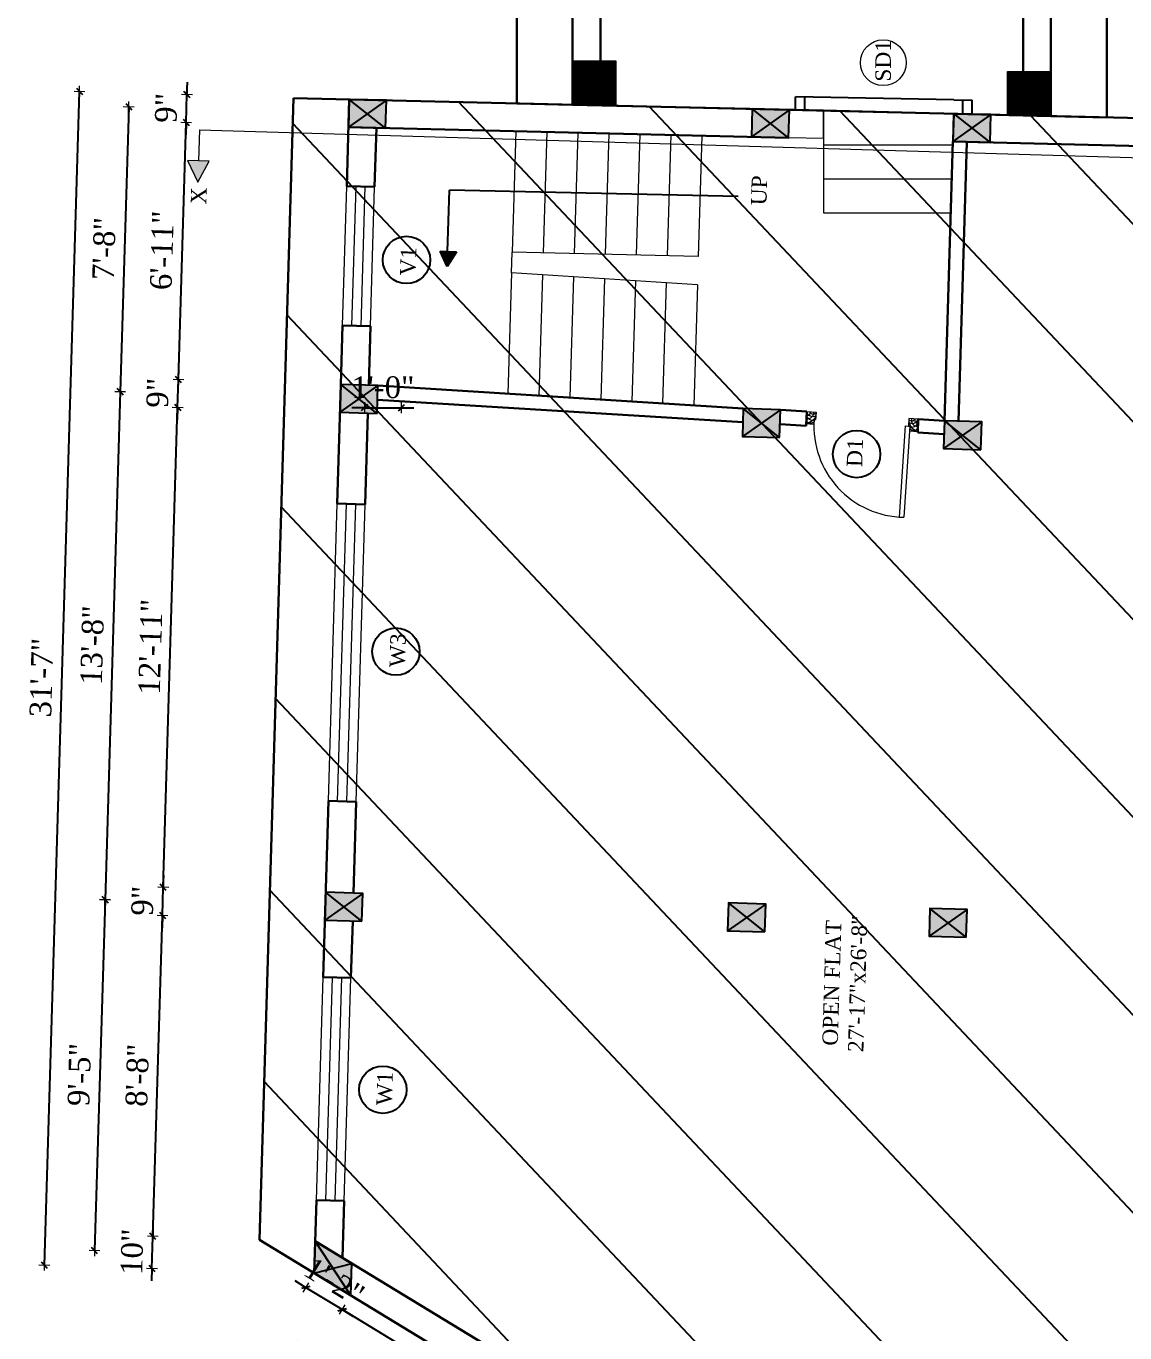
# Model space of a CAD drawing. Header units: inches. Extents: x 4069 to 291496, y -47643 to 12535.
# Drawn here: x 136842.3 to 137196.7, y -19940.6 to -19518.9 of the extents above; entities that cross this region are included whole.
import ezdxf

# ---------------------------------------------------------------- set-up
doc = ezdxf.new("R2010")
doc.units = ezdxf.units.IN
doc.header["$LTSCALE"] = 5
doc.header["$MEASUREMENT"] = 0
for name, color, linetype, lineweight in [('A-WALL', 7, 'Continuous', 9), ('Dimension', 7, 'Continuous', 18), ('DOOR', 62, 'Continuous', 0), ('Dw', 2, 'Continuous', 18), ('tefriş', 30, 'Continuous', 9)]:
    doc.layers.add(name, color=color, linetype=linetype, lineweight=lineweight)
doc.layers.add('dim line', color=7, linetype='Continuous', lineweight=15, true_color=0xfab2b2)
doc.layers.add('TEXT', color=6, linetype='Continuous')
doc.layers.add('WALL', color=7, linetype='Continuous')
doc.styles.add('ordinary', font='times.ttf')
doc.dimstyles.new('Copy of 96', dxfattribs={"dimtxt": 7, "dimasz": 4, "dimexe": 0.5, "dimexo": 0.5, "dimgap": 3, "dimtad": 1, "dimdec": 1, "dimzin": 11, "dimdsep": 46, "dimlunit": 4, "dimtxsty": 'ordinary', "dimblk": 'OBLIQUE', "dimcen": 0.09, "dimse1": 1, "dimse2": 1, "dimclrt": 6, "dimazin": 0, "dimtfac": 1, "dimtdec": 1, "dimtix": 1, "dimtmove": 2, "dimatfit": 3, "dimldrblk": 'leader', "dimfxl": 0.5, "dimfxlon": 1, "dimtolj": 1, "dimtzin": 0, "dimarcsym": 0})

# ---------------------------------------------------------------- blocks, each defined once
blk = doc.blocks.new('C1a')
at = {"color": 1, "ltscale": 5}
for p, q in [((18657.75, 4625.76), (18648.75, 4625.76)), ((18648.75, 4625.76), (18648.82, 4613.76)), ((18657.82, 4613.76), (18657.75, 4625.76)), ((18648.82, 4613.76), (18657.82, 4613.76))]:
    blk.add_line(p, q, dxfattribs=at)
blk = doc.blocks.new('c2a')
at = {"color": 1, "ltscale": 5}
for p, q in [((18091.63, 4625.76), (18084.82, 4613.76)), ((18101.98, 4625.76), (18091.63, 4625.76)), ((18095.17, 4613.76), (18101.98, 4625.76)), ((18084.82, 4613.76), (18095.17, 4613.76))]:
    blk.add_line(p, q, dxfattribs=at)
blk = doc.blocks.new('A$C27B36B59')
at = {"layer": 'DOOR'}
for p, q in [((0, 4), (0, 0)), ((2.5, 4), (0, 4)), ((0, 0), (3, 0)), ((2.5, 2.5), (2.5, 4)), ((3, 2.5), (2.5, 2.5)), ((3, 0), (3, 2.5))]:
    blk.add_line(p, q, dxfattribs=at)
for centre, radius, start, end in [((-1.4, -0.54), 4.75, 22.1411, 72.838), ((1.34, 2.09), 1.64, 45.138, 144.8948), ((2.21, 0.3), 2.49, 83.3149, 152.658), ((0.13, 0.37), 2.05, 349.4875, 93.6805), ((1.96, -0.47), 2.01, 58.7447, 166.495), ((-0.06, 0.32), 1.13, 343.542, 86.947), ((2.08, -0.4), 1.17, 38.2816, 160.1519)]:
    blk.add_arc(centre, radius, start, end, dxfattribs=at)
blk = doc.blocks.new('D2')
at = {"layer": 'DOOR'}
for p, q in [((74473.95, 24047.59), (74473.95, 24018.09)), ((74473.95, 24047.59), (74475.45, 24047.59)), ((74475.45, 24047.59), (74475.45, 24018.13))]:
    blk.add_line(p, q, dxfattribs=at)
blk.add_arc((74473.95, 24047.59), 29.5, 180, 272.9146, dxfattribs=at)
at = {"layer": 'DOOR', "xscale": -1, "rotation": 180}
blk.add_blockref('A$C27B36B59', (74441.95, 24050.09), dxfattribs=at)
at = {"layer": 'DOOR', "rotation": 180}
blk.add_blockref('A$C27B36B59', (74477.95, 24050.09), dxfattribs=at)
blk = doc.blocks.new('x-x')
at = {"ltscale": 5}
for points in [[(11364.03, -701.52), (11364.03, -694.51), (11357.15, -698.09)], [(11364.03, -1135.52), (11364.03, -1128.51), (11357.15, -1132.09)]]:
    blk.add_hatch(color=256, dxfattribs=at).paths.add_polyline_path(points)
for p, q in [((11364.03, -694.51), (11357.15, -698.09)), ((11364.03, -701.52), (11364.03, -694.51)), ((11357.15, -698.09), (11364.03, -701.52)), ((11374.13, -698.09), (11364.03, -698.09)), ((11374.13, -698.09), (11374.13, -1132.09)), ((11364.03, -1128.51), (11357.15, -1132.09)), ((11364.03, -1135.52), (11364.03, -1128.51)), ((11357.15, -1132.09), (11364.03, -1135.52)), ((11374.13, -1132.09), (11364.03, -1132.09))]:
    blk.add_line(p, q, dxfattribs=at)
at = {"layer": 'A-WALL', "color": 1, "ltscale": 5}
blk.add_line((11374.13, -1120.09), (11374.13, -1132.09), dxfattribs=at)
at = {"layer": 'TEXT', "style": 'ordinary'}
for p in [(11350.08, -700.97), (11350.08, -1134.1)]:
    blk.add_text('X', height=5, dxfattribs=at).set_placement(p)
blk = doc.blocks.new('oblique')
at = {"color": 0, "lineweight": -2}
blk.add_line((0.25, 0.25), (-0.25, -0.25), dxfattribs=at)
at = {"layer": 'dim line', "lineweight": 9}
for p, q in [((-0.4375, 0), (0.4375, 0)), ((0, 0.4375), (0, -0.4375))]:
    blk.add_line(p, q, dxfattribs=at)
blk = doc.blocks.new('*D3874')
at = {"layer": 'A-WALL', "color": 0, "lineweight": -2, "ltscale": 50, "transparency": 16777216}
blk.add_line((137124.07, -20042.44), (136944.25, -19933.12), dxfattribs=at)
at = {"layer": 'Defpoints', "color": 0, "ltscale": 50, "transparency": 16777216}
for p in [(136947.02, -19928.55), (136944.25, -19933.12), (137126.84, -20037.88)]:
    blk.add_point(p, dxfattribs=at)
at = {"layer": 'A-WALL', "color": 0, "lineweight": -2, "ltscale": 50, "transparency": 16777216, "xscale": 4, "yscale": 4, "zscale": 4}
for p, rotation in [((136944.25, -19933.12), 148.7014709249468), ((137124.07, -20042.44), 328.7014709249468)]:
    blk.add_blockref('oblique', p, dxfattribs=dict(at, rotation=rotation))
at = {"layer": 'A-WALL', "color": 6, "ltscale": 50, "transparency": 16777216, "insert": (137037.57, -19982.16), "char_height": 7, "attachment_point": 5, "rotation": 328.7015, "style": 'ordinary'}
blk.add_mtext('\\A1;17\'-6"', dxfattribs=at)
blk = doc.blocks.new('_OBLIQUE')
at = {"color": 0, "linetype": 'ByBlock'}
blk.add_line((-0.5, -0.5), (0.5, 0.5), dxfattribs=at)
blk = doc.blocks.new('leader')
at = {"layer": 'Dimension'}
for p, q in [((0, -4.33), (0, 4.33)), ((-4.42, 0), (4.42, 0))]:
    blk.add_line(p, q, dxfattribs=at)
blk = doc.blocks.new('*D3875')
at = {"layer": 'A-WALL', "color": 0, "lineweight": -2, "ltscale": 50, "transparency": 16777216}
for p, q in [((136932.46, -19925.95), (136929.04, -19923.87)), ((136944.25, -19933.12), (136932.46, -19925.95)), ((136944.25, -19933.12), (136947.67, -19935.19))]:
    blk.add_line(p, q, dxfattribs=at)
at = {"layer": 'Defpoints', "color": 0, "ltscale": 50, "transparency": 16777216}
for p in [(136935.23, -19921.38), (136932.46, -19925.95), (136947.02, -19928.55)]:
    blk.add_point(p, dxfattribs=at)
at = {"layer": 'A-WALL', "color": 0, "lineweight": -2, "ltscale": 50, "transparency": 16777216, "xscale": 4, "yscale": 4, "zscale": 4}
for p, rotation in [((136932.46, -19925.95), 328.7014709249468), ((136944.25, -19933.12), 148.7014709249468)]:
    blk.add_blockref('oblique', p, dxfattribs=dict(at, rotation=rotation))
at = {"layer": 'A-WALL', "color": 6, "ltscale": 50, "transparency": 16777216, "insert": (136941.73, -19923.98), "char_height": 7, "attachment_point": 5, "rotation": 328.7015, "style": 'ordinary'}
blk.add_mtext('\\A1;1\'-2"', dxfattribs=at)
blk = doc.blocks.new('*D3876')
at = {"layer": 'A-WALL', "color": 0, "lineweight": -2, "ltscale": 50, "transparency": 16777216}
blk.add_line((136929.1, -19944.75), (137120.71, -20061.24), dxfattribs=at)
at = {"layer": 'Defpoints', "color": 0, "ltscale": 50, "transparency": 16777216}
for p in [(136941.13, -19924.97), (137132.74, -20041.46), (137120.71, -20061.24)]:
    blk.add_point(p, dxfattribs=at)
at = {"layer": 'A-WALL', "color": 0, "lineweight": -2, "ltscale": 50, "transparency": 16777216, "xscale": 4, "yscale": 4, "zscale": 4}
for p, rotation in [((136929.1, -19944.75), 148.7014709224112), ((137120.71, -20061.24), 328.7014709224112)]:
    blk.add_blockref('oblique', p, dxfattribs=dict(at, rotation=rotation))
at = {"layer": 'A-WALL', "color": 6, "ltscale": 50, "transparency": 16777216, "insert": (137028.31, -19997.39), "char_height": 7, "attachment_point": 5, "rotation": 328.7015, "style": 'ordinary'}
blk.add_mtext('\\A1;18\'-8"', dxfattribs=at)
blk = doc.blocks.new('*D3878')
at = {"layer": 'A-WALL', "color": 0, "lineweight": -2, "ltscale": 50, "transparency": 16777216}
blk.add_line((137246.82, -20157.08), (136914.7, -19955.16), dxfattribs=at)
at = {"layer": 'Defpoints', "color": 0, "ltscale": 50, "transparency": 16777216}
for p in [(136935.23, -19921.38), (136914.7, -19955.16), (137267.35, -20123.3)]:
    blk.add_point(p, dxfattribs=at)
at = {"layer": 'A-WALL', "color": 0, "lineweight": -2, "ltscale": 50, "transparency": 16777216, "xscale": 4, "yscale": 4, "zscale": 4}
for p, rotation in [((136914.7, -19955.16), 148.7014709224075), ((137246.82, -20157.08), 328.7014709224075)]:
    blk.add_blockref('oblique', p, dxfattribs=dict(at, rotation=rotation))
at = {"layer": 'A-WALL', "color": 6, "ltscale": 50, "transparency": 16777216, "insert": (137084.17, -20050.51), "char_height": 7, "attachment_point": 5, "rotation": 328.7015, "style": 'ordinary'}
blk.add_mtext('\\A1;32\'-5"', dxfattribs=at)
blk = doc.blocks.new('*D3879')
at = {"layer": 'A-WALL', "color": 0, "lineweight": -2, "ltscale": 50, "transparency": 16777216}
for p, q in [((136883.19, -19909.47), (136883.31, -19905.48)), ((136882.88, -19919.82), (136883.19, -19909.47)), ((136882.88, -19919.82), (136882.76, -19923.82))]:
    blk.add_line(p, q, dxfattribs=at)
at = {"layer": 'Defpoints', "color": 0, "ltscale": 50, "transparency": 16777216}
for p in [(136883.19, -19909.47), (136935.54, -19911.04), (136935.23, -19921.38)]:
    blk.add_point(p, dxfattribs=at)
at = {"layer": 'A-WALL', "color": 0, "lineweight": -2, "ltscale": 50, "transparency": 16777216, "xscale": 4, "yscale": 4, "zscale": 4}
for p, rotation in [((136883.19, -19909.47), 268.2899854281607), ((136882.88, -19919.82), 88.28998542816066)]:
    blk.add_blockref('oblique', p, dxfattribs=dict(at, rotation=rotation))
at = {"layer": 'A-WALL', "color": 6, "ltscale": 50, "transparency": 16777216, "insert": (136876.48, -19914.45), "char_height": 7, "attachment_point": 5, "rotation": 88.29, "style": 'ordinary'}
blk.add_mtext('\\A1;10"', dxfattribs=at)
blk = doc.blocks.new('*D3880')
at = {"layer": 'A-WALL', "color": 0, "lineweight": -2, "ltscale": 50, "transparency": 16777216}
blk.add_line((136883.19, -19909.47), (136886.28, -19805.87), dxfattribs=at)
at = {"layer": 'Defpoints', "color": 0, "ltscale": 50, "transparency": 16777216}
for p in [(136886.28, -19805.87), (136938.63, -19807.43), (136935.54, -19911.04)]:
    blk.add_point(p, dxfattribs=at)
at = {"layer": 'A-WALL', "color": 0, "lineweight": -2, "ltscale": 50, "transparency": 16777216, "xscale": 4, "yscale": 4, "zscale": 4}
for p, rotation in [((136886.28, -19805.87), 88.28998542889879), ((136883.19, -19909.47), 268.2899854288988)]:
    blk.add_blockref('oblique', p, dxfattribs=dict(at, rotation=rotation))
at = {"layer": 'A-WALL', "color": 6, "ltscale": 50, "transparency": 16777216, "insert": (136878.18, -19857.48), "char_height": 7, "attachment_point": 5, "rotation": 88.29, "style": 'ordinary'}
blk.add_mtext('\\A1;8\'-8"', dxfattribs=at)
blk = doc.blocks.new('*D3881')
at = {"layer": 'A-WALL', "color": 0, "lineweight": -2, "ltscale": 50, "transparency": 16777216}
for p, q in [((136886.55, -19796.87), (136886.67, -19792.88)), ((136886.28, -19805.87), (136886.55, -19796.87)), ((136886.28, -19805.87), (136886.16, -19809.87))]:
    blk.add_line(p, q, dxfattribs=at)
at = {"layer": 'Defpoints', "color": 0, "ltscale": 50, "transparency": 16777216}
for p in [(136886.55, -19796.87), (136938.9, -19798.44), (136938.63, -19807.43)]:
    blk.add_point(p, dxfattribs=at)
at = {"layer": 'A-WALL', "color": 0, "lineweight": -2, "ltscale": 50, "transparency": 16777216, "xscale": 4, "yscale": 4, "zscale": 4}
for p, rotation in [((136886.55, -19796.87), 268.2899854288988), ((136886.28, -19805.87), 88.28998542889879)]:
    blk.add_blockref('oblique', p, dxfattribs=dict(at, rotation=rotation))
at = {"layer": 'A-WALL', "color": 6, "ltscale": 50, "transparency": 16777216, "insert": (136879.85, -19801.18), "char_height": 7, "attachment_point": 5, "rotation": 88.29, "style": 'ordinary'}
blk.add_mtext('\\A1;9"', dxfattribs=at)
blk = doc.blocks.new('*D3882')
at = {"layer": 'A-WALL', "color": 0, "lineweight": -2, "ltscale": 50, "transparency": 16777216}
blk.add_line((136886.55, -19796.87), (136891.18, -19641.94), dxfattribs=at)
at = {"layer": 'Defpoints', "color": 0, "ltscale": 50, "transparency": 16777216}
for p in [(136891.18, -19641.94), (136943.53, -19643.51), (136938.9, -19798.44)]:
    blk.add_point(p, dxfattribs=at)
at = {"layer": 'A-WALL', "color": 0, "lineweight": -2, "ltscale": 50, "transparency": 16777216, "xscale": 4, "yscale": 4, "zscale": 4}
for p, rotation in [((136891.18, -19641.94), 88.28998542889879), ((136886.55, -19796.87), 268.2899854288988)]:
    blk.add_blockref('oblique', p, dxfattribs=dict(at, rotation=rotation))
at = {"layer": 'A-WALL', "color": 6, "ltscale": 50, "transparency": 16777216, "insert": (136882.37, -19719.22), "char_height": 7, "attachment_point": 5, "rotation": 88.29, "style": 'ordinary'}
blk.add_mtext('\\A1;12\'-11"', dxfattribs=at)
blk = doc.blocks.new('*D3883')
at = {"layer": 'A-WALL', "color": 0, "lineweight": -2, "ltscale": 50, "transparency": 16777216}
for p, q in [((136891.45, -19632.95), (136891.57, -19628.95)), ((136891.18, -19641.94), (136891.45, -19632.95)), ((136891.18, -19641.94), (136891.06, -19645.94))]:
    blk.add_line(p, q, dxfattribs=at)
at = {"layer": 'Defpoints', "color": 0, "ltscale": 50, "transparency": 16777216}
for p in [(136891.45, -19632.95), (136943.8, -19634.51), (136943.53, -19643.51)]:
    blk.add_point(p, dxfattribs=at)
at = {"layer": 'A-WALL', "color": 0, "lineweight": -2, "ltscale": 50, "transparency": 16777216, "xscale": 4, "yscale": 4, "zscale": 4}
for p, rotation in [((136891.45, -19632.95), 268.2899854288988), ((136891.18, -19641.94), 88.28998542889879)]:
    blk.add_blockref('oblique', p, dxfattribs=dict(at, rotation=rotation))
at = {"layer": 'A-WALL', "color": 6, "ltscale": 50, "transparency": 16777216, "insert": (136884.74, -19637.25), "char_height": 7, "attachment_point": 5, "rotation": 88.29, "style": 'ordinary'}
blk.add_mtext('\\A1;9"', dxfattribs=at)
blk = doc.blocks.new('*D3884')
at = {"layer": 'A-WALL', "color": 0, "lineweight": -2, "ltscale": 50, "transparency": 16777216}
blk.add_line((136891.45, -19632.95), (136893.92, -19549.98), dxfattribs=at)
at = {"layer": 'Defpoints', "color": 0, "ltscale": 50, "transparency": 16777216}
for p in [(136893.92, -19549.98), (136946.27, -19551.55), (136943.8, -19634.51)]:
    blk.add_point(p, dxfattribs=at)
at = {"layer": 'A-WALL', "color": 0, "lineweight": -2, "ltscale": 50, "transparency": 16777216, "xscale": 4, "yscale": 4, "zscale": 4}
for p, rotation in [((136893.92, -19549.98), 88.28998542889879), ((136891.45, -19632.95), 268.2899854288988)]:
    blk.add_blockref('oblique', p, dxfattribs=dict(at, rotation=rotation))
at = {"layer": 'A-WALL', "color": 6, "ltscale": 50, "transparency": 16777216, "insert": (136886.13, -19591.27), "char_height": 7, "attachment_point": 5, "rotation": 88.29, "style": 'ordinary'}
blk.add_mtext('\\A1;6\'-11"', dxfattribs=at)
blk = doc.blocks.new('*D3885')
at = {"layer": 'A-WALL', "color": 0, "lineweight": -2, "ltscale": 50, "transparency": 16777216}
for p, q in [((136894.19, -19540.99), (136894.31, -19536.99)), ((136893.92, -19549.98), (136894.19, -19540.99)), ((136893.92, -19549.98), (136893.8, -19553.98))]:
    blk.add_line(p, q, dxfattribs=at)
at = {"layer": 'Defpoints', "color": 0, "ltscale": 50, "transparency": 16777216}
for p in [(136894.19, -19540.99), (136946.54, -19542.55), (136946.27, -19551.55)]:
    blk.add_point(p, dxfattribs=at)
at = {"layer": 'A-WALL', "color": 0, "lineweight": -2, "ltscale": 50, "transparency": 16777216, "xscale": 4, "yscale": 4, "zscale": 4}
for p, rotation in [((136894.19, -19540.99), 268.2899854288988), ((136893.92, -19549.98), 88.28998542889879)]:
    blk.add_blockref('oblique', p, dxfattribs=dict(at, rotation=rotation))
at = {"layer": 'A-WALL', "color": 6, "ltscale": 50, "transparency": 16777216, "insert": (136887.49, -19545.29), "char_height": 7, "attachment_point": 5, "rotation": 88.29, "style": 'ordinary'}
blk.add_mtext('\\A1;9"', dxfattribs=at)
blk = doc.blocks.new('*D3886')
at = {"layer": 'A-WALL', "color": 0, "lineweight": -2, "ltscale": 50, "transparency": 16777216}
blk.add_line((136875.39, -19544.93), (136872.64, -19636.89), dxfattribs=at)
at = {"layer": 'Defpoints', "color": 0, "ltscale": 50, "transparency": 16777216}
for p in [(136946.41, -19547.05), (136872.64, -19636.89), (136943.66, -19639.01)]:
    blk.add_point(p, dxfattribs=at)
at = {"layer": 'A-WALL', "color": 0, "lineweight": -2, "ltscale": 50, "transparency": 16777216, "xscale": 4, "yscale": 4, "zscale": 4}
for p, rotation in [((136875.39, -19544.93), 88.28998542813659), ((136872.64, -19636.89), 268.2899854281366)]:
    blk.add_blockref('oblique', p, dxfattribs=dict(at, rotation=rotation))
at = {"layer": 'A-WALL', "color": 6, "ltscale": 50, "transparency": 16777216, "insert": (136867.45, -19590.71), "char_height": 7, "attachment_point": 5, "rotation": 88.29, "style": 'ordinary'}
blk.add_mtext('\\A1;7\'-8"', dxfattribs=at)
blk = doc.blocks.new('*D3887')
at = {"layer": 'A-WALL', "color": 0, "lineweight": -2, "ltscale": 50, "transparency": 16777216}
blk.add_line((136872.64, -19636.89), (136867.75, -19800.82), dxfattribs=at)
at = {"layer": 'Defpoints', "color": 0, "ltscale": 50, "transparency": 16777216}
for p in [(136943.66, -19639.01), (136867.75, -19800.82), (136938.77, -19802.94)]:
    blk.add_point(p, dxfattribs=at)
at = {"layer": 'A-WALL', "color": 0, "lineweight": -2, "ltscale": 50, "transparency": 16777216, "xscale": 4, "yscale": 4, "zscale": 4}
for p, rotation in [((136872.64, -19636.89), 88.28998542889887), ((136867.75, -19800.82), 268.2899854288989)]:
    blk.add_blockref('oblique', p, dxfattribs=dict(at, rotation=rotation))
at = {"layer": 'A-WALL', "color": 6, "ltscale": 50, "transparency": 16777216, "insert": (136863.64, -19718.66), "char_height": 7, "attachment_point": 5, "rotation": 88.29, "style": 'ordinary'}
blk.add_mtext('\\A1;13\'-8"', dxfattribs=at)
blk = doc.blocks.new('*D3888')
at = {"layer": 'A-WALL', "color": 0, "lineweight": -2, "ltscale": 50, "transparency": 16777216}
blk.add_line((136867.75, -19800.82), (136864.37, -19914.09), dxfattribs=at)
at = {"layer": 'Defpoints', "color": 0, "ltscale": 50, "transparency": 16777216}
for p in [(136938.77, -19802.94), (136864.37, -19914.09), (136935.39, -19916.21)]:
    blk.add_point(p, dxfattribs=at)
at = {"layer": 'A-WALL', "color": 0, "lineweight": -2, "ltscale": 50, "transparency": 16777216, "xscale": 4, "yscale": 4, "zscale": 4}
for p, rotation in [((136867.75, -19800.82), 88.28998542889887), ((136864.37, -19914.09), 268.2899854288989)]:
    blk.add_blockref('oblique', p, dxfattribs=dict(at, rotation=rotation))
at = {"layer": 'A-WALL', "color": 6, "ltscale": 50, "transparency": 16777216, "insert": (136859.49, -19857.26), "char_height": 7, "attachment_point": 5, "rotation": 88.29, "style": 'ordinary'}
blk.add_mtext('\\A1;9\'-5"', dxfattribs=at)
blk = doc.blocks.new('*D3889')
at = {"layer": 'A-WALL', "color": 0, "lineweight": -2, "ltscale": 50, "transparency": 16777216}
blk.add_line((136848.2, -19918.78), (136859.51, -19539.95), dxfattribs=at)
at = {"layer": 'Defpoints', "color": 0, "ltscale": 50, "transparency": 16777216}
for p in [(136859.51, -19539.95), (136946.54, -19542.55), (136935.23, -19921.38)]:
    blk.add_point(p, dxfattribs=at)
at = {"layer": 'A-WALL', "color": 0, "lineweight": -2, "ltscale": 50, "transparency": 16777216, "xscale": 4, "yscale": 4, "zscale": 4}
for p, rotation in [((136859.51, -19539.95), 88.28998542889887), ((136848.2, -19918.78), 268.2899854288989)]:
    blk.add_blockref('oblique', p, dxfattribs=dict(at, rotation=rotation))
at = {"layer": 'A-WALL', "color": 6, "ltscale": 50, "transparency": 16777216, "insert": (136847.29, -19729.17), "char_height": 7, "attachment_point": 5, "rotation": 88.29, "style": 'ordinary'}
blk.add_mtext('\\A1;31\'-7"', dxfattribs=at)
blk = doc.blocks.new('*D3932')
at = {"layer": 'A-WALL', "color": 0, "lineweight": -2, "ltscale": 50, "transparency": 16777216}
for p, q in [((136951.4, -19642.04), (136947.4, -19642.04)), ((136951.4, -19642.04), (136963.4, -19642.04)), ((136963.4, -19642.04), (136967.4, -19642.04))]:
    blk.add_line(p, q, dxfattribs=at)
at = {"layer": 'Defpoints', "color": 0, "ltscale": 50, "transparency": 16777216}
for p in [(136963.4, -19642.04), (136951.4, -19713.64), (136963.4, -19713.57)]:
    blk.add_point(p, dxfattribs=at)
at = {"layer": 'A-WALL', "color": 0, "lineweight": -2, "ltscale": 50, "transparency": 16777216, "xscale": 4, "yscale": 4, "zscale": 4}
blk.add_blockref('oblique', (136951.4, -19642.04), dxfattribs=at)
at = {"layer": 'A-WALL', "color": 0, "lineweight": -2, "ltscale": 50, "transparency": 16777216, "xscale": 4, "yscale": 4, "zscale": 4, "rotation": 180}
blk.add_blockref('oblique', (136963.4, -19642.04), dxfattribs=at)
at = {"layer": 'A-WALL', "color": 6, "ltscale": 50, "transparency": 16777216, "insert": (136957.4, -19635.48), "char_height": 7, "attachment_point": 5, "style": 'ordinary'}
blk.add_mtext('\\A1;1\'-0"', dxfattribs=at)

msp = doc.modelspace()

# ---------------------------------------------------------------- hatches: boundary and pattern name
at = {"layer": 'A-WALL', "ltscale": 5}
h = msp.add_hatch(dxfattribs=at)
h.set_pattern_fill('ANSI31', color=256, angle=450)
h.set_pattern_definition([(135, (138671.29985, -43966.33681), (-0.08838834765, -0.08838834765), [])])
h.paths.add_polyline_path([(137032.57871, -19544.25879), (137032.57871, -19530.25879), (137018.57871, -19530.25879), (137018.57871, -19544.25879)])
h = msp.add_hatch(dxfattribs=at)
h.set_pattern_fill('ANSI31', color=256, angle=450)
h.set_pattern_definition([(135, (138662.58218, -44079.28252), (-0.08838834765, -0.08838834765), [])])
h.paths.add_polyline_path([(137158.86104, -19547.58339), (137172.86104, -19547.58339), (137172.86104, -19533.58339), (137158.86104, -19533.58339)])
at = {"layer": 'WALL', "linetype": 'ByBlock', "ltscale": 5, "true_color": 0xf8991e}
h = msp.add_hatch(dxfattribs=at)
h.set_pattern_fill('ANSI31', color=30, scale=350, angle=448.2899854)
h.set_pattern_definition([(133.29, (134465.808, -27336.42), (-31.8453, -29.99899), [])])
h.paths.add_polyline_path([(137296.83228, -20141.22671), (136917.54461, -19910.62953), (136928.54604, -19542.12508), (137314.43947, -19551.45506)])
h = msp.add_hatch(color=30, dxfattribs=at)
h.dxf.hatch_style = 1
h.paths.add_polyline_path([(136958.53818, -19542.83587), (136952.40547, -19547.19179), (136958.26961, -19551.83203)])
h.paths.add_polyline_path([(136958.53818, -19542.83587), (136946.54132, -19542.55155), (136952.40547, -19547.19179)])
h.paths.add_polyline_path([(136946.54132, -19542.55155), (136946.27275, -19551.54771), (136952.40547, -19547.19179)])
h.paths.add_polyline_path([(136952.40547, -19547.19179), (136946.27275, -19551.54771), (136958.26961, -19551.83203)])
h = msp.add_hatch(color=30, dxfattribs=at)
h.dxf.hatch_style = 1
h.paths.add_polyline_path([(137088.50415, -19545.91598), (137082.37143, -19550.2719), (137088.23557, -19554.91214)])
h.paths.add_polyline_path([(137088.50415, -19545.91598), (137076.50729, -19545.63166), (137082.37143, -19550.2719)])
h.paths.add_polyline_path([(137076.50729, -19545.63166), (137076.23872, -19554.62782), (137082.37143, -19550.2719)])
h.paths.add_polyline_path([(137082.37143, -19550.2719), (137076.23872, -19554.62782), (137088.23557, -19554.91214)])
h = msp.add_hatch(color=30, dxfattribs=at)
h.dxf.hatch_style = 1
h.paths.add_polyline_path([(137153.48713, -19547.45603), (137147.35441, -19551.81195), (137153.21856, -19556.45219)])
h.paths.add_polyline_path([(137153.48713, -19547.45603), (137141.49027, -19547.17172), (137147.35441, -19551.81195)])
h.paths.add_polyline_path([(137141.49027, -19547.17172), (137141.2217, -19556.16788), (137147.35441, -19551.81195)])
h.paths.add_polyline_path([(137147.35441, -19551.81195), (137141.2217, -19556.16788), (137153.21856, -19556.45219)])
at = {"layer": 'WALL', "linetype": 'ByBlock', "ltscale": 5}
msp.add_hatch(color=2, dxfattribs=at).paths.add_polyline_path([(136978.11099, -19596.48496), (136975.85454, -19591.55428), (136981.10044, -19591.7109)])
at = {"layer": 'WALL', "linetype": 'ByBlock', "ltscale": 5, "true_color": 0xf8991e}
h = msp.add_hatch(color=30, dxfattribs=at)
h.dxf.hatch_style = 1
h.paths.add_polyline_path([(136949.659, -19639.18771), (136955.52204, -19643.86475), (136955.79061, -19634.86876)])
h.paths.add_polyline_path([(136955.79061, -19634.86876), (136943.79595, -19634.51067), (136949.659, -19639.18771)])
h.paths.add_polyline_path([(136949.659, -19639.18771), (136943.79595, -19634.51067), (136943.52738, -19643.50666)])
h.paths.add_polyline_path([(136943.52738, -19643.50666), (136955.52204, -19643.86475), (136949.659, -19639.18771)])
h = msp.add_hatch(color=30, dxfattribs=at)
h.dxf.hatch_style = 1
h.paths.add_polyline_path([(137079.48304, -19647.02154), (137085.34609, -19651.69858), (137085.61466, -19642.70259)])
h.paths.add_polyline_path([(137085.61466, -19642.70259), (137073.62, -19642.3445), (137079.48304, -19647.02154)])
h.paths.add_polyline_path([(137079.48304, -19647.02154), (137073.62, -19642.3445), (137073.35143, -19651.34049)])
h.paths.add_polyline_path([(137073.35143, -19651.34049), (137085.34609, -19651.69858), (137079.48304, -19647.02154)])
h = msp.add_hatch(color=30, dxfattribs=at)
h.dxf.hatch_style = 1
h.paths.add_polyline_path([(137144.39507, -19650.93846), (137150.25811, -19655.6155), (137150.52668, -19646.61951)])
h.paths.add_polyline_path([(137150.52668, -19646.61951), (137138.53202, -19646.26142), (137144.39507, -19650.93846)])
h.paths.add_polyline_path([(137144.39507, -19650.93846), (137138.53202, -19646.26142), (137138.26345, -19655.25741)])
h.paths.add_polyline_path([(137138.26345, -19655.25741), (137150.25811, -19655.6155), (137144.39507, -19650.93846)])
h = msp.add_hatch(color=30, dxfattribs=at)
h.dxf.hatch_style = 1
h.paths.add_polyline_path([(136944.76508, -19803.11467), (136950.62812, -19807.79171), (136950.89669, -19798.79572)])
h.paths.add_polyline_path([(136950.89669, -19798.79572), (136938.90204, -19798.43763), (136944.76508, -19803.11467)])
h.paths.add_polyline_path([(136944.76508, -19803.11467), (136938.90204, -19798.43763), (136938.63347, -19807.43362)])
h.paths.add_polyline_path([(136938.63347, -19807.43362), (136950.62812, -19807.79171), (136944.76508, -19803.11467)])
h = msp.add_hatch(color=30, dxfattribs=at)
h.dxf.hatch_style = 1
h.paths.add_polyline_path([(137074.72002, -19806.56396), (137080.58307, -19811.241), (137080.85164, -19802.24501)])
h.paths.add_polyline_path([(137080.85164, -19802.24501), (137068.85698, -19801.88692), (137074.72002, -19806.56396)])
h.paths.add_polyline_path([(137074.72002, -19806.56396), (137068.85698, -19801.88692), (137068.58841, -19810.88291)])
h.paths.add_polyline_path([(137068.58841, -19810.88291), (137080.58307, -19811.241), (137074.72002, -19806.56396)])
h = msp.add_hatch(color=30, dxfattribs=at)
h.dxf.hatch_style = 1
h.paths.add_polyline_path([(137139.6975, -19808.2886), (137145.56054, -19812.96564), (137145.82911, -19803.96965)])
h.paths.add_polyline_path([(137145.82911, -19803.96965), (137133.83445, -19803.61156), (137139.6975, -19808.2886)])
h.paths.add_polyline_path([(137139.6975, -19808.2886), (137133.83445, -19803.61156), (137133.56588, -19812.60755)])
h.paths.add_polyline_path([(137133.56588, -19812.60755), (137145.56054, -19812.96564), (137139.6975, -19808.2886)])
h = msp.add_hatch(color=30, dxfattribs=at)
h.dxf.hatch_style = 1
h.paths.add_polyline_path([(136941.28169, -19919.79466), (136947.33177, -19918.20654), (136935.54045, -19911.03772)])
h.paths.add_polyline_path([(136941.28169, -19919.79466), (136935.54045, -19911.03772), (136935.2316, -19921.38277)])
h.paths.add_polyline_path([(136935.2316, -19921.38277), (136947.02293, -19928.55159), (136941.28169, -19919.79466)])
h.paths.add_polyline_path([(136941.28169, -19919.79466), (136947.02293, -19928.55159), (136947.33177, -19918.20654)])

# ---------------------------------------------------------------- linework, layer by layer
at = {"color": 1, "ltscale": 5}
for p, q in [((136958.53818, -19542.83587), (136946.27275, -19551.54771)), ((136958.26961, -19551.83203), (136946.54132, -19542.55155)), ((137088.50415, -19545.91598), (137076.23872, -19554.62782)), ((137088.23557, -19554.91214), (137076.50729, -19545.63166)), ((137153.48713, -19547.45603), (137141.2217, -19556.16788)), ((137141.49027, -19547.17172), (137153.21856, -19556.45219)), ((136955.79061, -19634.86876), (136943.52738, -19643.50666)), ((136955.52204, -19643.86475), (136943.79595, -19634.51067)), ((137007.72535, -19637.82802), (137007.70414, -19638.16244)), ((137085.61466, -19642.70259), (137073.35143, -19651.34049)), ((137085.34609, -19651.69858), (137073.62, -19642.3445)), ((137150.52668, -19646.61951), (137138.26345, -19655.25741)), ((137150.25811, -19655.6155), (137138.53202, -19646.26142)), ((136950.89669, -19798.79572), (136938.63347, -19807.43362)), ((136950.62812, -19807.79171), (136938.90204, -19798.43763)), ((137080.85164, -19802.24501), (137068.58841, -19810.88291)), ((137080.58307, -19811.241), (137068.85698, -19801.88692)), ((137145.56054, -19812.96564), (137133.83445, -19803.61156)), ((137145.82911, -19803.96965), (137133.56588, -19812.60755)), ((136947.02293, -19928.55159), (136935.54045, -19911.03772)), ((136935.2316, -19921.38277), (136947.33177, -19918.20654))]:
    msp.add_line(p, q, dxfattribs=at)
at = {"layer": 'A-WALL', "lineweight": 30}
for p, q in [((137172.86104, -19180.79647), (137172.86104, -19547.91518)), ((137190.86104, -19192.42773), (137190.86104, -19548.34177)), ((137018.57871, -19530.25879), (137018.57871, -19423.37253)), ((137027.57871, -19423.37253), (137027.57871, -19530.25879)), ((137163.86104, -19423.37253), (137163.86104, -19533.58339)), ((137000.57871, -19543.8322), (137000.57871, -19441.37253)), ((137018.57871, -19530.25879), (137018.57871, -19544.25879)), ((136928.54604, -19542.12508), (136917.54461, -19910.62953)), ((137314.44498, -19551.27063), (136928.54604, -19542.12508)), ((136946.54132, -19542.55155), (136945.70619, -19570.52538)), ((137018.57871, -19544.25879), (137000.57871, -19543.8322)), ((137018.57871, -19544.25879), (137099.49027, -19546.17634)), ((137172.86104, -19547.91518), (137141.49027, -19547.17172)), ((137172.86104, -19547.91518), (137190.86104, -19548.34177)), ((137088.23557, -19554.91214), (136946.27275, -19551.54771)), ((136955.27039, -19551.76095), (136954.70218, -19570.79395)), ((137138.53202, -19646.26142), (137141.2217, -19556.16788)), ((137284.18426, -19559.556), (137141.2217, -19556.16788)), ((137143.03002, -19646.3957), (137145.71969, -19556.30216)), ((136954.70218, -19570.79395), (136945.70619, -19570.52538)), ((136944.36334, -19615.50534), (136943.79595, -19634.51067)), ((136953.35933, -19615.77391), (136944.36334, -19615.50534)), ((136953.35933, -19615.77391), (136952.79195, -19634.77923)), ((136943.79595, -19634.51067), (136942.64708, -19672.99352)), ((136955.79061, -19634.86876), (137073.62, -19642.3445)), ((136955.65088, -19639.54927), (137073.49116, -19646.65998)), ((137085.61466, -19642.70259), (137094.1014, -19643.27335)), ((137093.96342, -19647.89532), (137094.1014, -19643.27335)), ((136952.52338, -19643.77523), (136951.64307, -19673.26209)), ((137085.47492, -19647.3831), (137093.96342, -19647.89532)), ((137129.91469, -19650.06469), (137130.04528, -19645.69066)), ((137130.04528, -19645.69066), (137138.53202, -19646.26142)), ((137129.91469, -19650.06469), (137138.40319, -19650.5769)), ((136951.64307, -19673.26209), (136942.64708, -19672.99352)), ((136939.78234, -19768.95077), (136938.08498, -19825.80573)), ((136948.77834, -19769.21934), (136939.78234, -19768.95077)), ((136948.77834, -19769.21934), (136947.89803, -19798.7062)), ((136947.62946, -19807.70219), (136947.08097, -19826.0743)), ((136947.08097, -19826.0743), (136938.08498, -19825.80573)), ((136935.93643, -19897.77366), (136935.2316, -19921.38277)), ((136944.93243, -19898.04223), (136935.93643, -19897.77366)), ((136944.93243, -19898.04223), (136944.38394, -19916.41434)), ((137296.83228, -20141.22671), (136917.54461, -19910.62953)), ((137267.66281, -20112.9596), (136935.54045, -19911.03772))]:
    msp.add_line(p, q, dxfattribs=at)
at = {"layer": 'A-WALL', "ltscale": 5}
for p, q in [((137099.49027, -19555.17887), (137099.49027, -19546.17634)), ((137099.49027, -19546.17634), (137099.49027, -19579.17634)), ((137099.49027, -19555.17887), (137088.23557, -19554.91214)), ((137099.49027, -19557.17634), (137141.19159, -19557.17634)), ((137099.49027, -19568.17634), (137140.86319, -19568.17634)), ((137099.49027, -19579.17634), (137140.5348, -19579.17634))]:
    msp.add_line(p, q, dxfattribs=at)
for points in [[(137032.57871, -19544.25879), (137032.57871, -19530.25879), (137018.57871, -19530.25879), (137018.57871, -19544.25879)], [(137158.86104, -19547.58339), (137158.86104, -19533.58339), (137172.86104, -19533.58339), (137172.86104, -19547.58339)]]:
    msp.add_lwpolyline(points, close=True, dxfattribs=at)
msp.add_circle((137118.78159, -19530.70469), 7.38406, dxfattribs=at)
at = {"layer": 'Dw', "color": 3}
for p, q in [((136944.36334, -19615.50534), (136945.70619, -19570.52538)), ((136947.36201, -19615.59486), (136948.70485, -19570.6149)), ((136950.36067, -19615.68438), (136951.70351, -19570.70442)), ((136953.35933, -19615.77391), (136954.70218, -19570.79395)), ((136939.78234, -19768.95077), (136942.64708, -19672.99352)), ((136942.78101, -19769.04029), (136945.64574, -19673.08304)), ((136945.77967, -19769.12981), (136948.6444, -19673.17257)), ((136948.77834, -19769.21934), (136951.64307, -19673.26209)), ((136935.93643, -19897.77366), (136938.08498, -19825.80573)), ((136938.9351, -19897.86319), (136941.08365, -19825.89525)), ((136941.93376, -19897.95271), (136944.08231, -19825.98477)), ((136944.93243, -19898.04223), (136947.08097, -19826.0743))]:
    msp.add_line(p, q, dxfattribs=at)
at = {"layer": 'tefriş', "ltscale": 5}
for p, q in [((137000.25854, -19552.82714), (136999.09474, -19591.80977)), ((137010.25857, -19553.06414), (137009.09477, -19592.04677)), ((137020.25557, -19553.30106), (137019.09177, -19592.28369)), ((137030.25068, -19553.53794), (137029.08689, -19592.52057)), ((137040.24958, -19553.7749), (137039.08578, -19592.75754)), ((137050.24658, -19554.01183), (137049.08278, -19592.99446)), ((137060.24359, -19554.24875), (137059.07979, -19593.23138)), ((136998.89361, -19598.54698), (136999.09474, -19591.80977)), ((137059.07979, -19593.23138), (136999.09474, -19591.80977)), ((136998.89361, -19598.54698), (136997.72981, -19637.52961)), ((137058.80686, -19602.3482), (136998.89361, -19598.54698)), ((137008.86793, -19599.17981), (137007.70414, -19638.16244)), ((137018.84226, -19599.81263), (137017.67847, -19638.79526)), ((137028.81659, -19600.44546), (137027.6528, -19639.42809)), ((137038.83577, -19601.08113), (137037.67197, -19640.06376)), ((137048.76525, -19601.71111), (137047.60146, -19640.69374)), ((137058.80686, -19602.3482), (137057.64306, -19641.33084))]:
    msp.add_line(p, q, dxfattribs=at)
at = {"layer": 'TEXT'}
for centre in [(136964.99256, -19594.35425), (137110.17189, -19657.02228), (136961.57928, -19720.74666), (136957.35787, -19862.1473)]:
    msp.add_circle(centre, 7.64038, dxfattribs=at)
at = {"layer": 'WALL', "color": 2, "linetype": 'ByBlock'}
for p, q in [((137141.59689, -19542.67298), (137090.49027, -19541.67552)), ((137090.49027, -19545.96305), (137090.49027, -19541.67552)), ((137093.49027, -19546.03415), (137093.49027, -19541.73408)), ((137141.49027, -19547.17172), (137099.49027, -19546.17634)), ((137141.49027, -19542.67045), (137147.49027, -19542.81265)), ((137144.49027, -19547.24281), (137144.49027, -19542.74155)), ((137147.49027, -19547.31391), (137147.49027, -19542.79965))]:
    msp.add_line(p, q, dxfattribs=at)
at = {"layer": 'WALL', "color": 2, "linetype": 'ByBlock', "ltscale": 5}
for p, q in [((136978.25605, -19591.62598), (136978.8472, -19571.82481)), ((137072.00904, -19573.91332), (136978.8472, -19571.82481)), ((136978.11099, -19596.48496), (136975.85454, -19591.55428)), ((136975.85454, -19591.55428), (136981.10044, -19591.7109)), ((136981.10044, -19591.7109), (136978.11099, -19596.48496))]:
    msp.add_line(p, q, dxfattribs=at)
for points in [[(136946.27275, -19551.54771), (136958.26961, -19551.83203), (136958.53818, -19542.83587), (136946.54132, -19542.55155)], [(137076.23872, -19554.62782), (137088.23557, -19554.91214), (137088.50415, -19545.91598), (137076.50729, -19545.63166)], [(137141.2217, -19556.16788), (137153.21856, -19556.45219), (137153.48713, -19547.45603), (137141.49027, -19547.17172)], [(136955.52204, -19643.86475), (136955.79061, -19634.86876), (136943.79595, -19634.51067), (136943.52738, -19643.50666)], [(137085.34609, -19651.69858), (137085.61466, -19642.70259), (137073.62, -19642.3445), (137073.35143, -19651.34049)], [(137150.25811, -19655.6155), (137150.52668, -19646.61951), (137138.53202, -19646.26142), (137138.26345, -19655.25741)], [(136950.62812, -19807.79171), (136950.89669, -19798.79572), (136938.90204, -19798.43763), (136938.63347, -19807.43362)], [(137080.58307, -19811.241), (137080.85164, -19802.24501), (137068.85698, -19801.88692), (137068.58841, -19810.88291)], [(137145.56054, -19812.96564), (137145.82911, -19803.96965), (137133.83445, -19803.61156), (137133.56588, -19812.60755)], [(136947.02293, -19928.55159), (136947.33177, -19918.20654), (136935.54045, -19911.03772), (136935.2316, -19921.38277)]]:
    msp.add_lwpolyline(points, close=True, dxfattribs=at)

# ---------------------------------------------------------------- block references
at = {"layer": 'A-WALL', "color": 1, "rotation": 88.28998542813865}
msp.add_blockref('x-x', (135861.03329, -30900.55487), dxfattribs=at)
at = {"layer": 'WALL', "color": 2, "linetype": 'ByBlock', "ltscale": 5}
for name, p, rotation in [('C1a', (141013.47554, -38330.02498), 88.28998542813865), ('C1a', (141143.4415, -38333.10509), 88.28998542815778), ('C1a', (141208.42449, -38334.64514), 88.28998542815778), ('c2a', (141019.05915, -38142.99588), 88.28998542813865)]:
    msp.add_blockref(name, p, dxfattribs=dict(at, rotation=rotation))
at = {"layer": 'WALL', "color": 2, "linetype": 'ByBlock', "rotation": 356.1524916298331}
msp.add_blockref('D2', (61206.164, -38644.01154), dxfattribs=at)

# ---------------------------------------------------------------- texts
at = {"layer": 'TEXT', "style": 'ordinary'}
for s, rotation, p in [('SD1', 90, (137121.22571, -19536.82221)), ('UP', 88.2895973, (137081.08202, -19576.79354)), ('V1', 88.2903735, (136967.90512, -19599.47644)), ('D1', 88.2895973, (137111.97226, -19661.22793)), ('W3', 88.2903735, (136964.49185, -19725.86885)), ('W1', 88.2903735, (136960.27044, -19867.26949))]:
    msp.add_text(s, height=5, rotation=rotation, dxfattribs=at).set_placement(p)
at = {"layer": 'TEXT', "insert": (137113.09325, -19828.01472), "char_height": 5, "attachment_point": 8, "rotation": 88.2895973, "style": 'ordinary'}
msp.add_mtext_dynamic_manual_height_columns('OPEN FLAT\\P27\'-17"x26\'-8"', width=101.5687276, gutter_width=1720.71691, heights=[0], dxfattribs=at)

# ---------------------------------------------------------------- dimensions: what is measured, and where the dimension line sits
at = {"layer": 'A-WALL', "ltscale": 50}
for base, p1, p2, angle, picture, middle in [((136859.51427, -19539.95343), (136935.2316, -19921.38277), (136946.54132, -19542.55155), 88.2899854, '*D3889', (136847.29168, -19729.17296)), ((136894.19221, -19540.98871), (136946.27275, -19551.54771), (136946.54132, -19542.55155), 268.2899854, '*D3885', (136887.49019, -19545.29072)), ((136893.92363, -19549.98487), (136943.79595, -19634.51067), (136946.27275, -19551.54771), 268.2899854, '*D3884', (136886.12759, -19591.27057)), ((136891.44684, -19632.94782), (136943.52738, -19643.50666), (136943.79595, -19634.51067), 268.2899854, '*D3883', (136884.74482, -19637.24974)), ((136963.39844, -19642.04273), (136951.39844, -19713.64149), (136963.39844, -19713.56769), 180, '*D3932', (136957.39844, -19635.48217)), ((136867.75062, -19800.81546), (136943.66167, -19639.00866), (136938.76775, -19802.93563), 88.2899854, '*D3887', (136863.63994, -19718.65621)), ((136891.17827, -19641.94381), (136938.90204, -19798.43763), (136943.52738, -19643.50666), 268.2899854, '*D3882', (136882.36849, -19719.21533)), ((136886.55292, -19796.87479), (136938.63347, -19807.43362), (136938.90204, -19798.43763), 268.2899854, '*D3881', (136879.85091, -19801.17671)), ((136864.36889, -19914.09008), (136938.76775, -19802.93563), (136935.38602, -19916.21024), 88.2899854, '*D3888', (136859.49203, -19857.2567)), ((136886.28435, -19805.87078), (136935.54045, -19911.03772), (136938.63347, -19807.43362), 268.2899854, '*D3880', (136878.1802, -19857.47705)), ((136932.45649, -19925.94729), (136947.02293, -19928.55159), (136935.2316, -19921.38277), 328.7014709, '*D3875', (136941.72888, -19923.97764)), ((136944.24782, -19933.11612), (137126.84066, -20037.87616), (136947.02293, -19928.55159), 328.7014709, '*D3874', (137037.57012, -19982.16396))]:
    dim = msp.add_linear_dim(base=base, p1=p1, p2=p2, angle=angle, dimstyle='Copy of 96', override={"dimdec": 0, "dimblk": 'oblique', "dimtdec": 0, "dimarcsym": 1}, dxfattribs=at)
    dim.commit()
    dim.dimension.update_dxf_attribs({"geometry": picture, "text_midpoint": middle})
for p1, p2, distance, picture, middle in [((136946.40704, -19547.04963), (136943.66167, -19639.00866), -71.04877, '*D3886', (136867.44949, -19590.71291)), ((136935.2316, -19921.38277), (136935.54045, -19911.03772), 52.37244, '*D3879', (136876.47927, -19914.45163)), ((137267.35397, -20123.30465), (136935.2316, -19921.38277), 39.52759, '*D3878', (137084.16651, -20050.51312)), ((136941.12727, -19924.96718), (137132.73632, -20041.46058), -23.15088, '*D3876', (137028.31317, -19997.38984))]:
    dim = msp.add_aligned_dim(p1=p1, p2=p2, distance=distance, dimstyle='Copy of 96', override={"dimdec": 0, "dimblk": 'oblique', "dimtdec": 0, "dimarcsym": 1}, dxfattribs=at)
    dim.commit()
    dim.dimension.update_dxf_attribs({"geometry": picture, "text_midpoint": middle})

doc.saveas('drawing.dxf')
